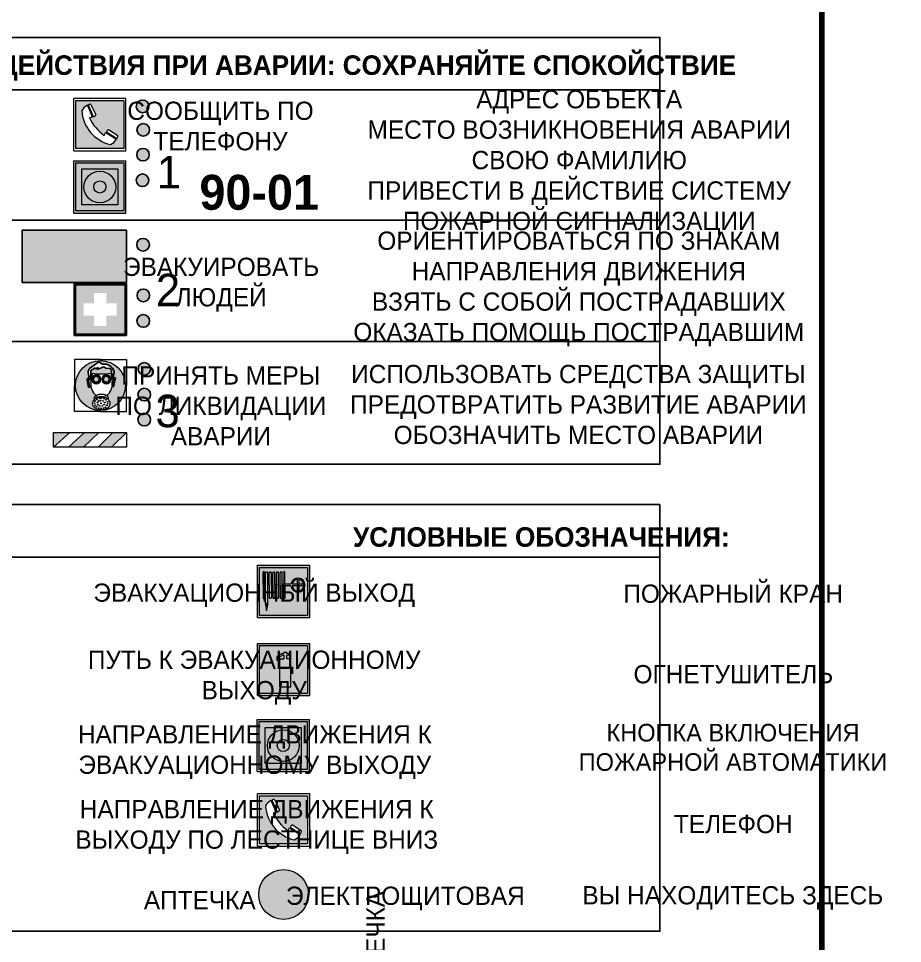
# Model space of a CAD drawing. Header units: millimetres. Extents: x 13114 to 67229, y 22859 to 38520.
# Drawn here: x 28748.3 to 28883.9, y 31316.8 to 31458.6 of the extents above; entities that cross this region are included whole.
import ezdxf

# ---------------------------------------------------------------- set-up
doc = ezdxf.new("R2010")
doc.units = ezdxf.units.MM
doc.styles.add('обычный', font='arial.ttf')

# ---------------------------------------------------------------- blocks, each defined once
blk = doc.blocks.new('A$C38D26F80')
h = blk.add_hatch(color=5)
h.dxf.hatch_style = 1
h.paths.add_polyline_path([(-8.77, -4.48, 1), (-0.19, -4.48, 1)])
h.paths.add_polyline_path([(-6.75, -3.58), (-6.75, -3.31), (-6.62, -3.22), (-6.5, -3.22), (-6.42, -3.3), (-6.39, -3.28), (-6.59, -2.23), (-6.59, -2.01), (-6.38, -1.58), (-4.76, -0.4), (-4.13, -0.79, -0.362848), (-2.1, -2.1, -0.201049), (-2.17, -2.48, 0.085434), (-2.26, -3.13), (-1.9, -3.16), (-2.25, -4.7), (-2.4, -4.59), (-2.43, -4.34), (-2.36, -4.34), (-2.14, -3.34), (-2.47, -3.42), (-2.58, -1.95), (-2.77, -1.58), (-3.58, -1.52), (-3.92, -1.26), (-5.05, -1.73), (-4.87, -1.39), (-5.41, -1.6), (-5.41, -1.46), (-6.13, -1.87), (-6.18, -3.5), (-6.56, -3.47), (-6.37, -4.59), (-6.16, -4.43), (-6.16, -4.66), (-6.36, -4.79), (-6.37, -4.8), (-6.51, -4.76)], flags=16)
h.paths.add_polyline_path([(-6.51, -4.76), (-6.36, -4.79), (-6.37, -4.8)], flags=0)
h.paths.add_polyline_path([(-5.92, -2.34, 0.089508), (-2.67, -2.35), (-2.48, -3.88, -0.268602), (-3.4, -6.18, 0.262449), (-5.2, -6.18, -0.268602), (-6.11, -3.88)], flags=16)
edge = h.paths.add_edge_path(flags=16)
edge.add_ellipse((-5.19, -3.41), major_axis=(0, 0.842), ratio=0.848992, start_angle=0, end_angle=360)
edge = h.paths.add_edge_path(flags=0)
edge.add_ellipse((-5.19, -3.39), major_axis=(0, 0.665), ratio=0.853798, start_angle=0, end_angle=360)
edge = h.paths.add_edge_path(flags=0)
edge.add_ellipse((-5.19, -3.4), major_axis=(0, 0.528), ratio=0.864094, start_angle=0, end_angle=360)
edge = h.paths.add_edge_path(flags=16)
edge.add_ellipse((-3.47, -3.4), major_axis=(0, 0.842), ratio=0.848992, start_angle=0, end_angle=360)
h.paths.add_polyline_path([(-3.13, -6.45), (-3.13, -6.84, 0.383174), (-5.57, -6.85), (-5.57, -6.49, -0.369952)], flags=16)
edge = h.paths.add_edge_path(flags=0)
edge.add_ellipse((-3.47, -3.39), major_axis=(0, 0.665), ratio=0.853798, start_angle=0, end_angle=360)
edge = h.paths.add_edge_path(flags=0)
edge.add_ellipse((-3.47, -3.4), major_axis=(0, 0.528), ratio=0.864094, start_angle=0, end_angle=360)
edge = h.paths.add_edge_path(flags=16)
edge.add_ellipse((-4.34, -7.57), major_axis=(-1.48, 0), ratio=0.744955, start_angle=0, end_angle=360)
h.paths.add_polyline_path([(-5.01, -6.85, -1), (-5.15, -6.85, -1)], flags=0)
h.paths.add_polyline_path([(-5.33, -7.14, -1), (-5.47, -7.14, -1)], flags=0)
h.paths.add_polyline_path([(-4.61, -6.71, -1), (-4.74, -6.71, -1)], flags=16)
h.paths.add_polyline_path([(-5.43, -7.51, -1), (-5.57, -7.51, -1)], flags=0)
h.paths.add_polyline_path([(-4.26, -6.67, -1), (-4.4, -6.67, -1)], flags=16)
h.paths.add_polyline_path([(-4.74, -7.14, -1), (-4.88, -7.14, -1)], flags=0)
h.paths.add_polyline_path([(-4.93, -7.43, -1), (-5.07, -7.43, -1)], flags=0)
h.paths.add_polyline_path([(-4.41, -7.07, -1), (-4.54, -7.07, -1)], flags=0)
h.paths.add_polyline_path([(-5.33, -7.87, -1), (-5.46, -7.87, -1)], flags=0)
h.paths.add_polyline_path([(-3.8, -6.71, -1), (-3.94, -6.71, -1)], flags=16)
h.paths.add_polyline_path([(-4.85, -7.78, -1), (-4.98, -7.78, -1)], flags=0)
h.paths.add_polyline_path([(-3.96, -7.14, -1), (-4.1, -7.14, -1)], flags=0)
h.paths.add_polyline_path([(-4.33, -7.53, -1), (-4.47, -7.53, -1)], flags=0)
h.paths.add_polyline_path([(-5.09, -8.12, -1), (-5.23, -8.12, -1)], flags=0)
h.paths.add_polyline_path([(-3.5, -6.94, -1), (-3.64, -6.94, -1)], flags=0)
h.paths.add_polyline_path([(-4.54, -7.97, -1), (-4.68, -7.97, -1)], flags=0)
h.paths.add_polyline_path([(-3.66, -7.39, -1), (-3.8, -7.39, -1)], flags=0)
h.paths.add_polyline_path([(-4.73, -8.35, -1), (-4.86, -8.35, -1)], flags=0)
h.paths.add_polyline_path([(-4.09, -7.96, -1), (-4.23, -7.96, -1)], flags=0)
h.paths.add_polyline_path([(-3.77, -7.74, -1), (-3.91, -7.74, -1)], flags=0)
h.paths.add_polyline_path([(-3.22, -7.27, -1), (-3.35, -7.27, -1)], flags=0)
h.paths.add_polyline_path([(-4.34, -8.4, -1), (-4.47, -8.4, -1)], flags=0)
h.paths.add_polyline_path([(-3.16, -7.61, -1), (-3.3, -7.61, -1)], flags=0)
h.paths.add_polyline_path([(-3.9, -8.35, -1), (-4.04, -8.35, -1)], flags=0)
h.paths.add_polyline_path([(-3.32, -7.91, -1), (-3.46, -7.91, -1)], flags=0)
h.paths.add_polyline_path([(-3.55, -8.23, -1), (-3.69, -8.23, -1)], flags=0)
at = {"color": 5, "lineweight": 5}
for p, q in [((-4.48, 0), (-8.96, 0)), ((-8.96, 0), (-8.96, -4.48)), ((-4.48, 0), (0, 0)), ((0, 0), (0, -4.48)), ((-6.59, -2.01), (-6.38, -1.58)), ((-6.38, -1.58), (-4.76, -0.4)), ((-5.41, -1.46), (-6.13, -1.87)), ((-4.87, -1.39), (-5.41, -1.6)), ((-5.41, -1.6), (-5.41, -1.46)), ((-3.92, -1.26), (-5.05, -1.73)), ((-5.05, -1.73), (-4.87, -1.39)), ((-4.76, -0.4), (-4.13, -0.79)), ((-3.58, -1.52), (-3.92, -1.26)), ((-2.77, -1.58), (-3.58, -1.52)), ((-2.58, -1.95), (-2.77, -1.58)), ((-6.59, -2.23), (-6.59, -2.01)), ((-6.39, -3.28), (-6.59, -2.23)), ((-6.13, -1.87), (-6.18, -3.5)), ((-5.92, -2.34), (-6.11, -3.88)), ((-2.67, -2.34), (-2.48, -3.88)), ((-2.47, -3.42), (-2.58, -1.95)), ((-1.9, -3.16), (-2.26, -3.13)), ((-2.25, -4.7), (-1.9, -3.16)), ((-8.96, -8.96), (-8.96, -4.48)), ((-6.75, -3.31), (-6.62, -3.22)), ((-6.75, -3.58), (-6.75, -3.31)), ((-6.51, -4.76), (-6.75, -3.58)), ((-6.62, -3.22), (-6.5, -3.22)), ((-6.18, -3.5), (-6.56, -3.47)), ((-6.56, -3.47), (-6.37, -4.59)), ((-6.37, -4.8), (-6.51, -4.76)), ((-6.5, -3.22), (-6.42, -3.3)), ((-6.42, -3.3), (-6.39, -3.28)), ((-6.37, -4.59), (-6.16, -4.43)), ((-6.16, -4.66), (-6.37, -4.8)), ((-6.16, -4.43), (-6.16, -4.66)), ((-2.14, -3.34), (-2.47, -3.42)), ((-2.43, -4.34), (-2.4, -4.59)), ((-2.43, -4.34), (-2.36, -4.34)), ((-2.4, -4.59), (-2.25, -4.7)), ((-2.36, -4.34), (-2.14, -3.34)), ((0, -8.96), (0, -4.48)), ((-5.57, -6.49), (-5.57, -6.85)), ((-3.13, -6.45), (-3.13, -6.84)), ((-4.48, -8.96), (-8.96, -8.96)), ((-4.48, -8.96), (0, -8.96))]:
    blk.add_line(p, q, dxfattribs=at)
at = {"color": 5}
for p, q in [((-6.59, -2.01), (-6.38, -1.58)), ((-6.38, -1.58), (-4.76, -0.4)), ((-5.41, -1.46), (-6.13, -1.87)), ((-4.87, -1.39), (-5.41, -1.6)), ((-5.41, -1.6), (-5.41, -1.46)), ((-3.92, -1.26), (-5.05, -1.73)), ((-5.05, -1.73), (-4.87, -1.39)), ((-4.76, -0.4), (-4.13, -0.79)), ((-3.58, -1.52), (-3.92, -1.26)), ((-2.77, -1.58), (-3.58, -1.52)), ((-2.58, -1.95), (-2.77, -1.58)), ((-6.59, -2.23), (-6.59, -2.01)), ((-6.39, -3.28), (-6.59, -2.23)), ((-6.13, -1.87), (-6.18, -3.5)), ((-2.47, -3.42), (-2.58, -1.95)), ((-2.26, -3.13), (-1.9, -3.16)), ((-1.9, -3.16), (-2.25, -4.7)), ((-6.75, -3.31), (-6.62, -3.22)), ((-6.75, -3.58), (-6.75, -3.31)), ((-6.51, -4.76), (-6.75, -3.58)), ((-6.62, -3.22), (-6.5, -3.22)), ((-6.18, -3.5), (-6.56, -3.47)), ((-6.56, -3.47), (-6.37, -4.59)), ((-6.37, -4.8), (-6.51, -4.76)), ((-6.36, -4.79), (-6.51, -4.76)), ((-6.5, -3.22), (-6.42, -3.3)), ((-6.42, -3.3), (-6.39, -3.28)), ((-6.37, -4.59), (-6.16, -4.43)), ((-6.16, -4.66), (-6.37, -4.8)), ((-6.16, -4.66), (-6.36, -4.79)), ((-6.16, -4.43), (-6.16, -4.66)), ((-2.14, -3.34), (-2.47, -3.42)), ((-2.4, -4.59), (-2.43, -4.34)), ((-2.43, -4.34), (-2.36, -4.34)), ((-2.25, -4.7), (-2.4, -4.59)), ((-2.36, -4.34), (-2.14, -3.34))]:
    blk.add_line(p, q, dxfattribs=at)
at = {"color": 5, "lineweight": 5}
for centre, radius in [((-4.48, -4.48), 4.29), ((-5.5, -7.51), 0.0678), ((-5.4, -7.14), 0.0678), ((-5.4, -7.87), 0.0678), ((-5.08, -6.85), 0.0678), ((-5, -7.43), 0.0678), ((-4.91, -7.78), 0.0678), ((-4.81, -7.14), 0.0678), ((-4.67, -6.71), 0.0678), ((-4.61, -7.97), 0.0678), ((-4.47, -7.07), 0.0678), ((-4.4, -7.53), 0.0678), ((-4.33, -6.67), 0.0678), ((-4.16, -7.96), 0.0678), ((-4.03, -7.14), 0.0678), ((-3.87, -6.71), 0.0678), ((-3.84, -7.74), 0.0678), ((-3.73, -7.39), 0.0678), ((-3.57, -6.94), 0.0678), ((-3.39, -7.91), 0.0678), ((-3.28, -7.27), 0.0678), ((-3.23, -7.61), 0.0678), ((-5.16, -8.12), 0.0678), ((-4.79, -8.35), 0.0678), ((-4.4, -8.4), 0.0678), ((-3.97, -8.35), 0.0678), ((-3.62, -8.23), 0.0678)]:
    blk.add_circle(centre, radius, dxfattribs=at)
at = {"color": 5}
for centre, radius, start, end in [((-3.89, -2.66), 1.88, 17.387, 97.1599), ((-0.35, -3.07), 1.91, 162.2553, 181.7878), ((-2.6, -2.2), 0.511, 326.3906, 11.8614)]:
    blk.add_arc(centre, radius, start, end, dxfattribs=at)
at = {"color": 5, "lineweight": 5}
for centre, radius, start, end in [((-4.28, 6.66), 9.15, 259.6987, 280.1569), ((-0.47, -3.05), 1.79, 161.5846, 182.4584), ((-2.6, -2.2), 0.513, 326.4781, 11.7739), ((-3.66, -4.24), 2.47, 171.573, 231.7124), ((-4.93, -4.24), 2.47, 308.2876, 8.427), ((-4.33, -7.88), 1.87, 50.358, 131.5662), ((-4.3, -7.78), 1.83, 60.5889, 119.4111), ((-4.34, -8.2), 1.82, 48.4943, 132.3565)]:
    blk.add_arc(centre, radius, start, end, dxfattribs=at)
for centre, major_axis, ratio in [((-5.19, -3.41), (0, 0.842), 0.848992), ((-5.19, -3.39), (0, 0.665), 0.853798), ((-5.19, -3.4), (0, 0.528), 0.864094), ((-3.47, -3.4), (0, 0.842), 0.848992), ((-3.47, -3.39), (0, 0.665), 0.853798), ((-3.47, -3.4), (0, 0.528), 0.864094), ((-4.34, -7.57), (-1.48, 0), 0.744955)]:
    blk.add_ellipse(centre, major_axis=major_axis, ratio=ratio, dxfattribs=at)
blk = doc.blocks.new('A$C47DD6509')
at = {"lineweight": 5}
for points in [[(-8.69, 0), (-11.19, 0), (-11.19, -2.22)], [(-4.22, 0), (-6.45, 0), (-8.91, -2.22), (-6.61, -2.22)], [(0, 0), (-2.09, 0), (-4.36, -2.22), (-2.29, -2.22)]]:
    blk.add_hatch(color=242, dxfattribs=at).paths.add_polyline_path(points)
at = {"color": 242, "lineweight": 5}
for p, q in [((-11.19, -2.22), (-8.69, 0)), ((-11.19, -2.22), (-11.19, 0)), ((-11.19, 0), (-8.69, 0)), ((-11.19, 0), (0, 0)), ((-8.91, -2.22), (-6.45, 0)), ((-6.61, -2.22), (-4.22, 0)), ((-4.36, -2.22), (-2.09, 0)), ((-2.29, -2.22), (0, 0)), ((0, 0), (0, -2.22)), ((0, -2.22), (-11.19, -2.22))]:
    blk.add_line(p, q, dxfattribs=at)
blk = doc.blocks.new('A$C32E8229D')
at = {"true_color": 0xffffff}
blk.add_hatch(color=7, dxfattribs=at).paths.add_polyline_path([(0, 0), (0, -8), (16, -8), (16, 0)])
h = blk.add_hatch(color=126)
h.paths.add_polyline_path([(0.2, -0.2), (15.8, -0.2), (15.8, -7.8), (0.2, -7.8)])
h.paths.add_polyline_path([(13.49, -2.05), (12.08, -2.05), (11.37, -2.63, 0.162397), (11.29, -2.84), (11.29, -3.63), (10.35, -3.63), (10.35, -4.05), (11.68, -4.05), (11.68, -3.48), (12.26, -4.28), (11.29, -5.1), (11.29, -6.78), (11.85, -6.78), (11.85, -5.44), (12.8, -4.64), (12.8, -5.94), (14.46, -5.94), (14.46, -5.39), (13.45, -5.39), (13.45, -3.97), (12.46, -2.59), (13.15, -2.59), (13.69, -3.34), (14.18, -3)], flags=16)
h.paths.add_polyline_path([(10.74, -1.82, 1), (11.8, -1.82, 1)], flags=16)
h.paths.add_polyline_path([(9.39, -3.59), (5.99, -3.59), (6.56, -3.03), (5.91, -3.03), (5.1, -3.83), (5.91, -4.64), (6.56, -4.64), (5.99, -4.09), (9.39, -4.09)], flags=16)
h.paths.add_polyline_path([(4.29, -1.08), (1.72, -1.08), (1.72, -6.6), (4.29, -6.6)], flags=16)
at = {"color": 126}
blk.add_lwpolyline([(16, -8), (0, -8), (0, 0), (16, 0)], close=True, dxfattribs=at)
blk = doc.blocks.new('A$C18900ED3')
h = blk.add_hatch(color=126)
h.paths.add_polyline_path([(-0.18, -0.18), (-7.02, -0.18), (-7.02, -7.02), (-0.18, -7.02)])
h.paths.add_polyline_path([(-5.89, -4.46), (-5.89, -2.77), (-4.46, -2.77), (-4.46, -1.31), (-2.77, -1.31), (-2.77, -2.77), (-1.33, -2.77), (-1.33, -4.46), (-2.77, -4.46), (-2.77, -5.89), (-4.46, -5.89), (-4.46, -4.46)], flags=16)
at = {"color": 126}
for p, q in [((-7.2, 0), (-7.2, -7.2)), ((0, 0), (-7.2, 0)), ((0, -7.2), (0, 0)), ((-7.02, -7.02), (-7.02, -0.18)), ((-7.02, -0.18), (-0.18, -0.18)), ((-0.18, -0.18), (-0.18, -7.02)), ((-7.2, -7.2), (0, -7.2)), ((-0.18, -7.02), (-7.02, -7.02))]:
    blk.add_line(p, q, dxfattribs=at)
blk = doc.blocks.new('A$C456E1F9C')
at = {"lineweight": 5}
h = blk.add_hatch(color=242, dxfattribs=at)
h.paths.add_polyline_path([(0.51, -1.47), (0.51, -13.26), (12.29, -13.26), (12.29, -1.47)])
h.paths.add_polyline_path([(5.42, -4.95, -0.254479), (4.78, -5.4), (3.52, -2.53, -0.209735), (4.23, -2.4)], flags=16)
h.paths.add_polyline_path([(8.53, -8.6), (10.87, -10.17), (10.54, -10.76), (8.03, -9.13, -0.192251)], flags=16)
h.paths.add_polyline_path([(4.61, -5.49, 0.005518), (3.87, -5.72, 0.128647), (7.49, -10.01, 0.00809), (7.83, -9.33), (10.47, -10.97, -0.16736), (8.99, -12.25, -0.327862), (1.95, -3.95, -0.166952), (3.36, -2.62)], flags=16)
at = {"color": 242, "lineweight": 5}
for p, q in [((0, -13.77), (0, -0.97)), ((12.8, -0.97), (0, -0.97)), ((12.8, -13.77), (12.8, -0.97)), ((4.61, -5.49), (3.36, -2.62)), ((3.52, -2.53), (4.78, -5.4)), ((4.23, -2.4), (5.42, -4.95)), ((10.81, -10.12), (8.53, -8.6)), ((7.83, -9.33), (10.47, -10.97)), ((8.03, -9.13), (10.54, -10.76)), ((10.54, -10.76), (10.8, -10.3)), ((10.8, -10.3), (10.81, -10.12)), ((0, -13.77), (12.8, -13.77))]:
    blk.add_line(p, q, dxfattribs=at)
blk.add_lwpolyline([(0.51, -1.47), (12.29, -1.47), (12.29, -13.26), (0.51, -13.26)], close=True, dxfattribs=at)
for centre, radius, start, end in [((4.59, -5.34), 2.99, 114.2845, 152.1974), ((11.12, -3.31), 9.19, 183.9915, 256.6009), ((4.02, -3.27), 0.891, 76.3284, 123.7092), ((14.98, -39.1), 35.17, 107.1487, 108.4135), ((13.86, -0.94), 11.08, 205.5536, 234.8762), ((4.68, -4.59), 0.824, 276.9621, 334.0723), ((8.94, -9.5), 0.989, 114.4092, 157.9388), ((-13.31, 0.8), 23.44, 332.5487, 334.4027), ((7.87, -9.46), 3, 291.9291, 329.9329)]:
    blk.add_arc(centre, radius, start, end, dxfattribs=at)
blk = doc.blocks.new('A$C54414219')
at = {"true_color": 0xffffff}
h = blk.add_hatch(color=7, dxfattribs=at)
h.paths.add_polyline_path([(2.39, -9.45), (2.39, -18.3), (11.23, -18.3), (11.23, -9.45)], flags=0)
h.paths.add_polyline_path([(10.71, -13.87, -1), (2.92, -13.87, -1)], flags=0)
h.paths.add_polyline_path([(8.3, -13.87, -1), (5.33, -13.87, -1)], flags=0)
h.paths.add_polyline_path([(0.41, -7.47), (0.41, -20.27), (13.21, -20.27), (13.21, -7.47)])
h.paths.add_polyline_path([(0.92, -19.77), (12.71, -19.77), (12.71, -7.98), (0.92, -7.98)], flags=16)
h.paths.add_polyline_path([(11.23, -9.45), (11.23, -18.3), (2.39, -18.3), (2.39, -9.45)], flags=0)
at = {"lineweight": 5}
h = blk.add_hatch(color=242, dxfattribs=at)
h.paths.add_polyline_path([(12.71, -7.98), (0.92, -7.98), (0.92, -19.77), (12.71, -19.77)])
h.paths.add_polyline_path([(11.23, -18.3), (2.39, -18.3), (2.39, -9.45), (11.23, -9.45)], flags=16)
h.paths.add_polyline_path([(10.71, -13.87, -1), (2.92, -13.87, -1)], flags=0)
h.paths.add_polyline_path([(8.3, -13.87, -1), (5.33, -13.87, -1)], flags=0)
at = {"true_color": 0xffffff}
h = blk.add_hatch(color=7, dxfattribs=at)
h.paths.add_polyline_path([(2.39, -9.45), (2.39, -18.3), (11.23, -18.3), (11.23, -9.45)])
h.paths.add_polyline_path([(10.71, -13.87, -1), (2.92, -13.87, -1)], flags=16)
h.paths.add_polyline_path([(8.3, -13.87, -1), (5.33, -13.87, -1)], flags=0)
at = {"lineweight": 5}
h = blk.add_hatch(color=242, dxfattribs=at)
h.paths.add_polyline_path([(2.92, -13.87, 1), (10.71, -13.87, 1)])
h.paths.add_polyline_path([(8.3, -13.87, -1), (5.33, -13.87, -1)], flags=16)
at = {"color": 242, "lineweight": 5}
for p, q in [((0.41, -20.27), (0.41, -7.47)), ((0.41, -7.47), (13.21, -7.47)), ((0.41, -7.47), (13.21, -7.47)), ((13.21, -20.27), (13.21, -7.47)), ((0.41, -20.27), (13.21, -20.27))]:
    blk.add_line(p, q, dxfattribs=at)
for points in [[(0.92, -7.98), (12.71, -7.98), (12.71, -19.77), (0.92, -19.77)], [(2.39, -9.45), (11.23, -9.45), (11.23, -18.3), (2.39, -18.3)]]:
    blk.add_lwpolyline(points, close=True, dxfattribs=at)
for radius in [3.89, 1.49]:
    blk.add_circle((6.81, -13.87), radius, dxfattribs=at)
blk = doc.blocks.new('A$C37112FD5')
at = {"true_color": 0xf5f5ff}
h = blk.add_hatch(color=7, dxfattribs=at)
h.dxf.hatch_style = 1
h.paths.add_polyline_path([(12.8, -7.4), (0, -7.4), (0, -20.2), (12.8, -20.2)])
h.paths.add_polyline_path([(12.29, -7.91), (12.29, -19.69), (0.51, -19.69), (0.51, -7.91)], flags=16)
h.paths.add_polyline_path([(4.98, -9.04, -0.42597), (5.17, -9.22), (5.17, -12.25), (5.17, -15.29, -0.432244), (4.98, -15.47), (4.83, -15.47, -0.42597), (4.64, -15.29), (4.64, -12.25), (4.64, -9.22, -0.432244), (4.83, -9.04)], flags=0)
h.paths.add_polyline_path([(4.28, -9.22), (4.28, -12.25), (4.28, -15.29, -0.432244), (4.09, -15.47), (3.94, -15.47, -0.42597), (3.75, -15.29), (3.75, -12.25), (3.75, -9.22, -0.432244), (3.94, -9.04), (4.09, -9.04, -0.42597)], flags=0)
h.paths.add_polyline_path([(5.72, -9.04), (5.87, -9.04, -0.42597), (6.06, -9.22), (6.06, -12.25), (6.06, -15.29, -0.432244), (5.87, -15.47), (5.72, -15.47, -0.42597), (5.53, -15.29), (5.53, -12.25), (5.53, -9.22, -0.432244)], flags=0)
h.paths.add_polyline_path([(6.42, -8.9), (6.5, -8.9, -0.42597), (6.69, -9.08), (6.69, -12.03), (8.21, -12.03, -15.824349), (8.21, -12.47), (6.69, -12.47), (6.69, -15.42, -0.432244), (6.5, -15.6), (6.42, -15.6)], flags=0)
h.paths.add_polyline_path([(3.39, -9.22), (3.39, -12.25), (3.39, -15.29, -0.432244), (3.2, -15.47), (3.05, -15.47, -0.42597), (2.85, -15.29), (2.85, -12.25), (2.85, -9.22, -0.432244), (3.05, -9.04), (3.2, -9.04, -0.42597)], flags=0)
h.paths.add_polyline_path([(2.5, -9.22), (2.5, -16.71), (1.96, -16.71), (1.96, -9.22, -0.432244), (2.15, -9.04), (2.31, -9.04, -0.42597)], flags=0)
h.paths.add_polyline_path([(1.61, -8.9), (1.61, -15.6), (1.57, -15.6, -0.42597), (1.37, -15.42), (1.37, -12.03), (1.37, -9.09, -0.432244), (1.57, -8.9)], flags=0)
h.paths.add_polyline_path([(9.76, -10.81), (9.76, -12.03), (8.49, -12.03, -0.336371)], flags=0)
h.paths.add_polyline_path([(8.49, -12.47), (9.76, -12.47), (9.76, -13.7, -0.336371)], flags=0)
h.paths.add_polyline_path([(10.11, -10.81, -0.336371), (11.38, -12.03), (10.11, -12.03)], flags=0)
h.paths.add_polyline_path([(10.11, -12.47), (11.38, -12.47, -0.336371), (10.11, -13.7)], flags=0)
h.paths.add_polyline_path([(2.5, -16.84), (2.5, -17.05), (1.97, -17.05), (1.97, -16.84)], flags=0)
h.paths.add_polyline_path([(2.5, -17.24, -0.033778), (2.24, -18.6, -0.033778), (1.97, -17.24)], flags=0)
h = blk.add_hatch(color=242)
h.dxf.hatch_style = 1
h.paths.add_polyline_path([(12.29, -7.91), (0.51, -7.91), (0.51, -19.69), (12.29, -19.69)])
h.paths.add_polyline_path([(6.42, -15.6), (6.42, -8.9), (6.5, -8.9, -0.42597), (6.69, -9.08), (6.69, -12.03), (8.21, -12.03, -15.824349), (8.21, -12.47), (6.69, -12.47), (6.69, -15.42, -0.432244), (6.5, -15.6)], flags=16)
h.paths.add_polyline_path([(5.87, -15.47), (5.72, -15.47, -0.42597), (5.53, -15.29), (5.53, -12.25), (5.53, -9.22, -0.432244), (5.72, -9.04), (5.87, -9.04, -0.42597), (6.06, -9.22), (6.06, -12.25), (6.06, -15.29, -0.432244)], flags=16)
h.paths.add_polyline_path([(4.98, -15.47), (4.83, -15.47, -0.42597), (4.64, -15.29), (4.64, -12.25), (4.64, -9.22, -0.432244), (4.83, -9.04), (4.98, -9.04, -0.42597), (5.17, -9.22), (5.17, -12.25), (5.17, -15.29, -0.432244)], flags=16)
h.paths.add_polyline_path([(4.09, -15.47), (3.94, -15.47, -0.42597), (3.75, -15.29), (3.75, -12.25), (3.75, -9.22, -0.432244), (3.94, -9.04), (4.09, -9.04, -0.42597), (4.28, -9.22), (4.28, -12.25), (4.28, -15.29, -0.432244)], flags=16)
h.paths.add_polyline_path([(3.2, -15.47), (3.05, -15.47, -0.42597), (2.85, -15.29), (2.85, -12.25), (2.85, -9.22, -0.432244), (3.05, -9.04), (3.2, -9.04, -0.42597), (3.39, -9.22), (3.39, -12.25), (3.39, -15.29, -0.432244)], flags=16)
h.paths.add_polyline_path([(2.5, -17.05), (1.97, -17.05), (1.97, -16.84), (2.5, -16.84)], flags=16)
h.paths.add_polyline_path([(2.5, -17.24, -0.033778), (2.24, -18.6, -0.033778), (1.97, -17.24)], flags=16)
h.paths.add_polyline_path([(2.5, -16.71), (1.96, -16.71), (1.96, -9.22, -0.432244), (2.15, -9.04), (2.31, -9.04, -0.42597), (2.5, -9.22)], flags=16)
h.paths.add_polyline_path([(1.61, -15.6), (1.57, -15.6, -0.42597), (1.37, -15.42), (1.37, -12.03), (1.37, -9.09, -0.432244), (1.57, -8.9), (1.61, -8.9)], flags=16)
h.paths.add_polyline_path([(8.49, -12.47), (9.76, -12.47), (9.76, -13.7, -0.336371)], flags=0)
h.paths.add_polyline_path([(10.11, -13.7), (10.11, -12.47), (11.38, -12.47, -0.336371)], flags=0)
h.paths.add_polyline_path([(8.49, -12.03, -0.336371), (9.76, -10.81), (9.76, -12.03)], flags=0)
h.paths.add_polyline_path([(10.11, -12.03), (10.11, -10.81, -0.336371), (11.38, -12.03)], flags=0)
h = blk.add_hatch(color=7, dxfattribs=at)
h.dxf.hatch_style = 1
h.paths.add_polyline_path([(1.61, -8.9), (1.57, -8.9, 0.432244), (1.37, -9.09), (1.37, -12.03), (1.37, -15.42, 0.42597), (1.57, -15.6), (1.61, -15.6)])
h.paths.add_polyline_path([(2.5, -9.22, 0.42597), (2.31, -9.04), (2.15, -9.04, 0.432244), (1.96, -9.22), (1.96, -16.71), (2.5, -16.71)])
h.paths.add_polyline_path([(2.5, -16.84), (1.97, -16.84), (1.97, -17.05), (2.5, -17.05)])
h.paths.add_polyline_path([(2.5, -17.24), (1.97, -17.24, 0.033778), (2.24, -18.6, 0.033778)])
h.paths.add_polyline_path([(3.39, -12.25), (3.39, -9.22, 0.42597), (3.2, -9.04), (3.05, -9.04, 0.432244), (2.85, -9.22), (2.85, -12.25), (2.85, -15.29, 0.42597), (3.05, -15.47), (3.2, -15.47, 0.432244), (3.39, -15.29)])
h.paths.add_polyline_path([(4.28, -12.25), (4.28, -9.22, 0.42597), (4.09, -9.04), (3.94, -9.04, 0.432244), (3.75, -9.22), (3.75, -12.25), (3.75, -15.29, 0.42597), (3.94, -15.47), (4.09, -15.47, 0.432244), (4.28, -15.29)])
h.paths.add_polyline_path([(5.17, -12.25), (5.17, -9.22, 0.42597), (4.98, -9.04), (4.83, -9.04, 0.432244), (4.64, -9.22), (4.64, -12.25), (4.64, -15.29, 0.42597), (4.83, -15.47), (4.98, -15.47, 0.432244), (5.17, -15.29)])
h.paths.add_polyline_path([(6.06, -12.25), (6.06, -9.22, 0.42597), (5.87, -9.04), (5.72, -9.04, 0.432244), (5.53, -9.22), (5.53, -12.25), (5.53, -15.29, 0.42597), (5.72, -15.47), (5.87, -15.47, 0.432244), (6.06, -15.29)])
h.paths.add_polyline_path([(6.69, -12.47), (8.21, -12.47, 15.824349), (8.21, -12.03), (6.69, -12.03), (6.69, -9.08, 0.42597), (6.5, -8.9), (6.42, -8.9), (6.42, -15.6), (6.5, -15.6, 0.432244), (6.69, -15.42)])
h.paths.add_polyline_path([(8.49, -12.47), (9.76, -12.47), (9.76, -13.7, -0.336371)], flags=16)
h.paths.add_polyline_path([(8.49, -12.03, -0.336371), (9.76, -10.81), (9.76, -12.03)], flags=16)
h.paths.add_polyline_path([(10.11, -12.47), (11.38, -12.47, -0.336371), (10.11, -13.7)], flags=16)
h.paths.add_polyline_path([(10.11, -12.03), (10.11, -10.81, -0.336371), (11.38, -12.03)], flags=16)
h = blk.add_hatch(color=242)
h.dxf.hatch_style = 1
h.paths.add_polyline_path([(9.76, -10.81, 0.336371), (8.49, -12.03), (9.76, -12.03)])
h.paths.add_polyline_path([(10.11, -10.81), (10.11, -12.03), (11.38, -12.03, 0.336371)])
h.paths.add_polyline_path([(11.38, -12.47), (10.11, -12.47), (10.11, -13.7, 0.336371)])
h.paths.add_polyline_path([(9.76, -12.47), (8.49, -12.47, 0.336371), (9.76, -13.7)])
at = {"color": 242, "lineweight": 5}
for p, q in [((0, -20.2), (0, -7.4)), ((0, -7.4), (12.8, -7.4)), ((1.57, -8.9), (1.61, -8.9)), ((1.61, -8.9), (1.61, -15.6)), ((2.15, -9.04), (2.31, -9.04)), ((3.05, -9.04), (3.2, -9.04)), ((3.94, -9.04), (4.09, -9.04)), ((4.83, -9.04), (4.98, -9.04)), ((5.72, -9.04), (5.87, -9.04)), ((6.42, -8.9), (6.42, -15.6)), ((6.5, -8.9), (6.42, -8.9)), ((12.8, -20.2), (12.8, -7.4)), ((1.37, -12.03), (1.37, -9.08)), ((1.96, -16.71), (1.96, -9.22)), ((2.5, -16.71), (2.5, -9.22)), ((2.85, -12.25), (2.85, -9.22)), ((3.39, -12.25), (3.39, -9.22)), ((3.75, -12.25), (3.75, -9.22)), ((4.28, -12.25), (4.28, -9.22)), ((4.64, -12.25), (4.64, -9.22)), ((5.17, -12.25), (5.17, -9.22)), ((5.53, -12.25), (5.53, -9.22)), ((6.06, -12.25), (6.06, -9.22)), ((6.69, -12.03), (6.69, -9.08)), ((9.76, -10.81), (9.76, -12.03)), ((10.11, -10.81), (10.11, -12.03)), ((1.37, -12.03), (1.37, -15.42)), ((2.85, -12.25), (2.85, -15.29)), ((3.39, -12.25), (3.39, -15.29)), ((3.75, -12.25), (3.75, -15.29)), ((4.28, -12.25), (4.28, -15.29)), ((4.64, -12.25), (4.64, -15.29)), ((5.17, -12.25), (5.17, -15.29)), ((5.53, -12.25), (5.53, -15.29)), ((6.06, -12.25), (6.06, -15.29)), ((8.21, -12.03), (6.69, -12.03)), ((8.21, -12.47), (6.69, -12.47)), ((6.69, -12.47), (6.69, -15.42)), ((9.76, -12.03), (8.49, -12.03)), ((9.76, -12.47), (8.49, -12.47)), ((9.76, -12.47), (9.76, -13.7)), ((11.38, -12.03), (10.11, -12.03)), ((11.38, -12.47), (10.11, -12.47)), ((10.11, -12.47), (10.11, -13.7)), ((1.57, -15.6), (1.61, -15.6)), ((3.05, -15.47), (3.2, -15.47)), ((3.94, -15.47), (4.09, -15.47)), ((4.83, -15.47), (4.98, -15.47)), ((5.72, -15.47), (5.87, -15.47)), ((6.42, -15.6), (6.5, -15.6)), ((1.96, -16.71), (2.5, -16.71)), ((1.97, -16.84), (2.5, -16.84)), ((1.97, -17.05), (1.97, -16.84)), ((2.5, -17.05), (1.97, -17.05)), ((1.97, -17.24), (2.5, -17.24)), ((2.5, -16.84), (2.5, -17.05)), ((0, -20.2), (12.8, -20.2))]:
    blk.add_line(p, q, dxfattribs=at)
blk.add_lwpolyline([(0.51, -7.91), (12.29, -7.91), (12.29, -19.69), (0.51, -19.69)], close=True, dxfattribs=at)
for centre, radius, start, end in [((1.56, -9.09), 0.182, 87.1027, 180.6071), ((2.15, -9.22), 0.182, 87.1027, 180.6071), ((2.32, -9.22), 0.182, 359.3929, 92.8973), ((3.04, -9.22), 0.182, 87.1027, 180.6071), ((3.21, -9.22), 0.182, 359.3929, 92.8973), ((3.93, -9.22), 0.182, 87.1027, 180.6071), ((4.1, -9.22), 0.182, 359.3929, 92.8973), ((4.82, -9.22), 0.182, 87.1027, 180.6071), ((4.99, -9.22), 0.182, 359.3929, 92.8973), ((5.71, -9.22), 0.182, 87.1027, 180.6071), ((5.88, -9.22), 0.182, 359.3929, 92.8973), ((6.51, -9.09), 0.182, 359.3929, 92.8973), ((9.93, -12.25), 1.74, 187.2319, 172.7681), ((9.93, -12.25), 1.46, 96.9927, 171.3585), ((9.93, -12.25), 1.46, 8.6415, 83.0073), ((9.93, -12.25), 1.46, 188.6415, 263.0073), ((9.93, -12.25), 1.46, 276.9927, 351.3585), ((1.56, -15.42), 0.182, 179.3929, 272.8973), ((3.04, -15.29), 0.182, 179.3929, 272.8973), ((3.21, -15.29), 0.182, 267.1027, 0.6071), ((3.93, -15.29), 0.182, 179.3929, 272.8973), ((4.1, -15.29), 0.182, 267.1027, 0.6071), ((4.82, -15.29), 0.182, 179.3929, 272.8973), ((4.99, -15.29), 0.182, 267.1027, 0.6071), ((5.71, -15.29), 0.182, 179.3929, 272.8973), ((5.88, -15.29), 0.182, 267.1027, 0.6071), ((6.51, -15.42), 0.182, 267.1027, 0.6071), ((12.17, -15.98), 10.27, 187.041, 194.7793), ((-7.7, -15.98), 10.27, 345.2207, 352.959)]:
    blk.add_arc(centre, radius, start, end, dxfattribs=at)
blk = doc.blocks.new('A$C7B8C2D5B')
at = {"lineweight": 0}
h = blk.add_hatch(color=5, dxfattribs=at)
h.dxf.hatch_style = 1
h.paths.add_polyline_path([(1.397, -3.024, 1), (-2.112, -3.024, 1)])
at = {"color": 5, "lineweight": 0}
blk.add_circle((-0.358, -3.024), 1.755, dxfattribs=at)
blk = doc.blocks.new('A$C3AD82952')
at = {"true_color": 0xf5f5ff}
h = blk.add_hatch(color=7, dxfattribs=at)
h.dxf.hatch_style = 1
h.paths.add_polyline_path([(8.21, 8.73, 0.414214), (7.89, 9.05), (7.22, 9.05), (7.22, 9.92), (7.59, 9.92, 1), (7.57, 10.36), (7.22, 10.36), (7.22, 10.6), (6.43, 10.6), (6.43, 10.36), (6.01, 10.36), (4.74, 9.59), (4.74, 8.69), (4.98, 8.73), (4.98, 9.26), (6.12, 9.91), (6.43, 9.91), (6.43, 9.05), (5.76, 9.05, 0.414214), (5.44, 8.73), (5.44, 2.2), (8.21, 2.2)], flags=0)
h.paths.add_polyline_path([(12.8, 12.8), (0, 12.8), (0, 0), (12.8, 0)])
h.paths.add_polyline_path([(0.51, 12.29), (12.29, 12.29), (12.29, 0.51), (0.51, 0.51)], flags=16)
h.paths.add_polyline_path([(4.74, 9.59), (6.01, 10.36), (6.43, 10.36), (6.43, 10.6), (7.22, 10.6), (7.22, 10.36), (7.59, 10.36, -0.94586), (7.59, 9.92), (7.22, 9.92), (7.22, 9.05), (7.89, 9.05, -0.414214), (8.21, 8.73), (8.21, 2.2), (5.44, 2.2), (5.44, 8.73, -0.414214), (5.76, 9.05), (6.43, 9.05), (6.43, 9.91), (6.12, 9.91), (4.98, 9.26), (4.98, 8.73), (4.74, 8.69)], flags=0)
h = blk.add_hatch(color=242)
h.dxf.hatch_style = 1
h.paths.add_polyline_path([(12.29, 12.29), (0.51, 12.29), (0.51, 0.51), (12.29, 0.51)])
h.paths.add_polyline_path([(4.74, 8.69), (4.74, 9.59), (6.01, 10.36), (6.43, 10.36), (6.43, 10.6), (7.22, 10.6), (7.22, 10.36), (7.59, 10.36, -0.94586), (7.59, 9.92), (7.22, 9.92), (7.22, 9.05), (7.89, 9.05, -0.414214), (8.21, 8.73), (8.21, 2.2), (5.44, 2.2), (5.44, 8.73, -0.414214), (5.76, 9.05), (6.43, 9.05), (6.43, 9.91), (6.12, 9.91), (4.98, 9.26), (4.98, 8.73)], flags=16)
h = blk.add_hatch(color=7, dxfattribs=at)
h.dxf.hatch_style = 1
h.paths.add_polyline_path([(8.21, 8.73, 0.414214), (7.89, 9.05), (7.22, 9.05), (7.22, 9.92), (7.59, 9.92, 1), (7.57, 10.36), (7.22, 10.36), (7.22, 10.6), (6.43, 10.6), (6.43, 10.36), (6.01, 10.36), (4.74, 9.59), (4.74, 8.69), (4.98, 8.73), (4.98, 9.26), (6.12, 9.91), (6.43, 9.91), (6.43, 9.05), (5.76, 9.05, 0.414214), (5.44, 8.73), (5.44, 2.2), (8.21, 2.2)])
at = {"color": 242, "lineweight": 5}
for p, q in [((0, 0), (0, 12.8)), ((0, 12.8), (12.8, 12.8)), ((12.8, 0), (12.8, 12.8)), ((6.01, 10.36), (4.74, 9.59)), ((4.74, 9.59), (4.74, 8.69)), ((4.98, 9.26), (6.12, 9.91)), ((4.98, 8.73), (4.98, 9.26)), ((6.01, 10.36), (6.43, 10.36)), ((6.12, 9.91), (6.43, 9.91)), ((7.22, 10.6), (6.43, 10.6)), ((6.43, 10.6), (6.43, 10.36)), ((6.43, 9.91), (6.43, 9.05)), ((7.22, 10.36), (7.22, 10.6)), ((7.59, 10.36), (7.22, 10.36)), ((7.22, 9.05), (7.22, 9.92)), ((7.59, 9.92), (7.22, 9.92)), ((4.74, 8.69), (4.98, 8.73)), ((5.44, 2.2), (5.44, 8.73)), ((5.76, 9.05), (6.43, 9.05)), ((7.89, 9.05), (7.22, 9.05)), ((8.21, 2.2), (8.21, 8.73)), ((0, 0), (12.8, 0)), ((5.44, 2.2), (8.21, 2.2))]:
    blk.add_line(p, q, dxfattribs=at)
blk.add_lwpolyline([(0.51, 12.29), (12.29, 12.29), (12.29, 0.51), (0.51, 0.51)], close=True, dxfattribs=at)
for centre, radius, start, end in [((7.58, 10.14), 0.223, 273.1875, 86.8125), ((5.76, 8.73), 0.32, 90, 180), ((7.89, 8.73), 0.32, 0, 90)]:
    blk.add_arc(centre, radius, start, end, dxfattribs=at)

msp = doc.modelspace()

# ---------------------------------------------------------------- hatches: boundary and pattern name
at = {"lineweight": 0}
h = msp.add_hatch(color=256, dxfattribs=at)
h.dxf.hatch_style = 1
h.paths.add_polyline_path([(28766.39, 31445.16, 1), (28768.32, 31445.16, 1)])
h = msp.add_hatch(color=256, dxfattribs=at)
h.dxf.hatch_style = 1
h.paths.add_polyline_path([(28766.5, 31441.57, 1), (28768.43, 31441.57, 1)])
h = msp.add_hatch(color=256, dxfattribs=at)
h.dxf.hatch_style = 1
h.paths.add_polyline_path([(28766.46, 31437.76, 1), (28768.39, 31437.76, 1)])
h = msp.add_hatch(color=256, dxfattribs=at)
h.dxf.hatch_style = 1
h.paths.add_polyline_path([(28766.38, 31433.83, 1), (28768.31, 31433.83, 1)])
h = msp.add_hatch(color=256, dxfattribs=at)
h.dxf.hatch_style = 1
h.paths.add_polyline_path([(28766.46, 31423.95, 1), (28768.39, 31423.95, 1)])
h = msp.add_hatch(color=256, dxfattribs=at)
h.dxf.hatch_style = 1
h.paths.add_polyline_path([(28766.5, 31416.17, 1), (28768.43, 31416.17, 1)])
h = msp.add_hatch(color=256, dxfattribs=at)
h.dxf.hatch_style = 1
h.paths.add_polyline_path([(28766.49, 31412.26, 1), (28768.42, 31412.26, 1)])
h = msp.add_hatch(color=256, dxfattribs=at)
h.dxf.hatch_style = 1
h.paths.add_polyline_path([(28766.65, 31404.91, 1), (28768.58, 31404.91, 1)])
h = msp.add_hatch(color=256, dxfattribs=at)
h.dxf.hatch_style = 1
h.paths.add_polyline_path([(28766.65, 31400.97, 1), (28768.58, 31400.97, 1)])
h = msp.add_hatch(color=256, dxfattribs=at)
h.dxf.hatch_style = 1
h.paths.add_polyline_path([(28766.65, 31397.13, 1), (28768.58, 31397.13, 1)])

# ---------------------------------------------------------------- linework, layer by layer
at = {"color": 1, "lineweight": 100}
for points in [[(28271.52, 31683.84), (28871.52, 31683.84), (28871.52, 31288.84), (28271.52, 31288.84)], [(28871.52, 31683.84), (29471.52, 31683.84), (29471.52, 31288.84), (28871.52, 31288.84)]]:
    msp.add_lwpolyline(points, close=True, dxfattribs=at)
for points in [[(28702.91, 31447.69), (28846.68, 31447.69), (28846.68, 31455.74), (28702.91, 31455.74)], [(28702.91, 31447.69), (28846.68, 31447.69), (28846.68, 31390.29), (28702.91, 31390.29)], [(28702.91, 31376.04), (28846.68, 31376.04), (28846.68, 31384.1), (28702.91, 31384.1)], [(28702.91, 31376.04), (28846.68, 31376.04), (28846.68, 31318.65), (28702.91, 31318.65)]]:
    msp.add_lwpolyline(points, close=True)
for points in [[(28761.33, 31427.7), (28702.91, 31427.7), (28846.68, 31427.7)], [(28761.33, 31409.12), (28702.91, 31409.12), (28846.68, 31409.12)]]:
    msp.add_lwpolyline(points)
for centre in [(28767.36, 31445.16), (28767.46, 31441.57), (28767.42, 31437.76), (28767.34, 31433.83), (28767.43, 31423.95), (28767.47, 31416.17), (28767.46, 31412.26), (28767.62, 31404.91), (28767.61, 31400.97), (28767.61, 31397.13)]:
    msp.add_circle(centre, 0.966)

# ---------------------------------------------------------------- block references
for name, p, xscale, yscale, zscale in [('A$C456E1F9C', (28756.8, 31446.97), 0.625, 0.625, 0.625), ('A$C54414219', (28756.54, 31441.48), 0.625, 0.625, 0.625), ('A$C18900ED3', (28764.87, 31418.02), 1.111111111007631, 1.111111111007631, 1.111111111007631), ('A$C38D26F80', (28764.89, 31406.35), 0.8928571427240968, 0.8928571427240968, 0.8928571427240968), ('A$C37112FD5', (28784.98, 31379.4), 0.6249984004534781, 0.6249984004534781, 0.6249984004534781), ('A$C3AD82952', (28784.98, 31354.79), 0.625, 0.625, 0.625), ('A$C54414219', (28784.67, 31355.8), 0.625, 0.625, 0.625), ('A$C456E1F9C', (28784.98, 31340.33), 0.625, 0.625, 0.625), ('A$C7B8C2D5B', (28789.76, 31330.87), 2.177419353276491, 2.177419353276491, 2.177419353276491)]:
    msp.add_blockref(name, p, dxfattribs=dict(xscale=xscale, yscale=yscale, zscale=zscale))
at = {"xscale": -1}
msp.add_blockref('A$C32E8229D', (28764.87, 31426.17), dxfattribs=at)
at = {"color": 242, "true_color": 0xc1121c}
msp.add_blockref('A$C47DD6509', (28764.89, 31395.13), dxfattribs=at)

# ---------------------------------------------------------------- texts
at = {"lineweight": 0, "attachment_point": 5, "style": 'обычный'}
for s, insert, char_height, width in [('{\\fProxima Nova Rg|b1|i0|c204|p2;ДЕЙСТВИЯ ПРИ АВАРИИ: СОХРАНЯЙТЕ СПОКОЙСТВИЕ\\H1.6644x; }', (28801.86, 31451.06), 3, 175.1736), ('\\pi-8.4,l8.4,t8.4;{\\fProxima Nova Rg|b0|i0|c204|p2;АДРЕС ОБЪЕКТА\\PМЕСТО ВОЗНИКНОВЕНИЯ АВАРИИ\\PСВОЮ ФАМИЛИЮ\\PПРИВЕСТИ В ДЕЙСТВИЕ СИСТЕМУ \\PПОЖАРНОЙ СИГНАЛИЗАЦИИ}', (28834.31, 31436.53), 2.8, 126.6484), ('{\\fProxima Nova Rg|b0|i0|c204|p2;СООБЩИТЬ ПО \\PТЕЛЕФОНУ}', (28779.3, 31442.14), 2.8, 126.6484), ('{\\fProxima Nova Rg|b0|i0|c204|p2;1\\H1.1667x; }', (28771.4, 31435.08), 5, 126.6484), ('{\\fProxima Nova Rg|b1|i0|c204|p2;\\H1.0714x;90-01\\fProxima Nova Rg|b0|i0|c204|p2;\\H0.93331x; \\H1.3449x; }', (28785.23, 31431.95), 5, 126.6484), ('\\pi-8.4,l8.4,t8.4;{\\fProxima Nova Rg|b0|i0|c204|p2;ОРИЕНТИРОВАТЬСЯ ПО ЗНАКАМ \\PНАПРАВЛЕНИЯ ДВИЖЕНИЯ\\PВЗЯТЬ С СОБОЙ ПОСТРАДАВШИХ\\PОКАЗАТЬ ПОМОЩЬ ПОСТРАДАВШИМ}', (28834.24, 31417.16), 2.8, 126.6484), ('{\\fProxima Nova Rg|b0|i0|c204|p2;ЭВАКУИРОВАТЬ \\PЛЮДЕЙ}', (28779.4, 31417.82), 2.8, 126.6484), ('{\\fProxima Nova Rg|b0|i0|c204|p2;2\\H1.1967x; }', (28771.25, 31417), 5, 126.6484), ('{\\fProxima Nova Rg|b0|i0|c204|p2;ПРИНЯТЬ МЕРЫ \\PПО ЛИКВИДАЦИИ \\PАВАРИИ}', (28779.36, 31399.24), 2.8, 126.6484), ('\\pi-8.4,l8.4,t8.4;{\\fProxima Nova Rg|b0|i0|c204|p2;ИСПОЛЬЗОВАТЬ СРЕДСТВА ЗАЩИТЫ \\PПРЕДОТВРАТИТЬ РАЗВИТИЕ АВАРИИ\\PОБОЗНАЧИТЬ МЕСТО АВАРИИ}', (28834.18, 31399.43), 2.8, 126.6484), ('{\\fProxima Nova Rg|b0|i0|c204|p2;3\\H1.1967x; }', (28771.19, 31398.42), 5, 126.6484), ('{\\fProxima Nova Rg|b1|i0|c204|p2;УСЛОВНЫЕ ОБОЗНАЧЕНИЯ:\\H1.1997x; }', (28828.5, 31379.1), 3, 175.1736), ('\\pi-8.4,l8.4,t8.4;{\\fProxima Nova Rg|b0|i0|c204|p2;ЭВАКУАЦИОННЫЙ ВЫХОД\\H1.6404x; }', (28784.47, 31370.18), 2.8, 126.6484), ('\\pi-8.4,l8.4,t8.4;{\\fProxima Nova Rg|b0|i0|c204|p2;ПОЖАРНЫЙ КРАН\\H1.6404x; }', (28857.92, 31370.41), 2.8, 126.6484), ('\\pi-8.4,l8.4,t8.4;{\\fProxima Nova Rg|b0|i0|c204|p2;ПУТЬ К ЭВАКУАЦИОННОМУ \\PВЫХОДУ }', (28784.47, 31357.56), 2.8, 126.6484), ('\\pi-8.4,l8.4,t8.4;{\\fProxima Nova Rg|b0|i0|c204|p2;ОГНЕТУШИТЕЛЬ\\H1.1997x; }', (28857.95, 31358.06), 2.8, 126.6484), ('\\pi-8.4,l8.4,t8.4;{\\fProxima Nova Rg|b0|i0|c204|p2;НАПРАВЛЕНИЕ ДВИЖЕНИЯ К \\PЭВАКУАЦИОННОМУ ВЫХОДУ}', (28784.57, 31346.12), 2.8, 126.6484), ('\\pi-8.1,l8.1,t8.1;{\\fProxima Nova Rg|b0|i0|c204|p2;КНОПКА ВКЛЮЧЕНИЯ\\PПОЖАРНОЙ АВТОМАТИКИ}', (28857.89, 31346.84), 2.7, 126.6484), ('\\pi-8.4,l8.4,t8.4;{\\fProxima Nova Rg|b0|i0|c204|p2;НАПРАВЛЕНИЕ ДВИЖЕНИЯ К \\PВЫХОДУ ПО ЛЕСТНИЦЕ ВНИЗ}', (28784.86, 31334.64), 2.8, 126.6484), ('\\pi-8.4,l8.4,t8.4;{\\fProxima Nova Rg|b0|i0|c204|p2;ТЕЛЕФОН\\H1.1997x; }', (28857.93, 31335.08), 2.8, 126.6484), ('\\pi-8.4,l8.4,t8.4;{\\fProxima Nova Rg|b0|i0|c204|p2;ЭЛЕКТРОЩИТОВАЯ\\H1.1997x; }', (28807.65, 31323.69), 2.8, 126.6484), ('\\pi-8.4,l8.4,t8.4;{\\fProxima Nova Rg|b0|i0|c204|p2;ВЫ НАХОДИТЕСЬ ЗДЕСЬ\\H1.1997x; }', (28857.87, 31323.77), 2.8, 126.6484), ('\\pi-8.4,l8.4,t8.4;{\\fProxima Nova Rg|b0|i0|c204|p2;АПТЕЧКА\\H1.1667x; }', (28776.12, 31323.42), 2.8, 126.6484)]:
    msp.add_mtext(s, dxfattribs=dict(at, insert=insert, char_height=char_height, width=width))
at = {"lineweight": 0, "insert": (28803.08, 31316.27), "char_height": 2.8, "width": 126.6484, "attachment_point": 5, "rotation": 90, "style": 'обычный'}
msp.add_mtext('\\pi-8.4,l8.4,t8.4;{\\fProxima Nova Rg|b0|i0|c204|p2;АПТЕЧКА\\H1.1667x; }', dxfattribs=at)

doc.saveas('drawing.dxf')
